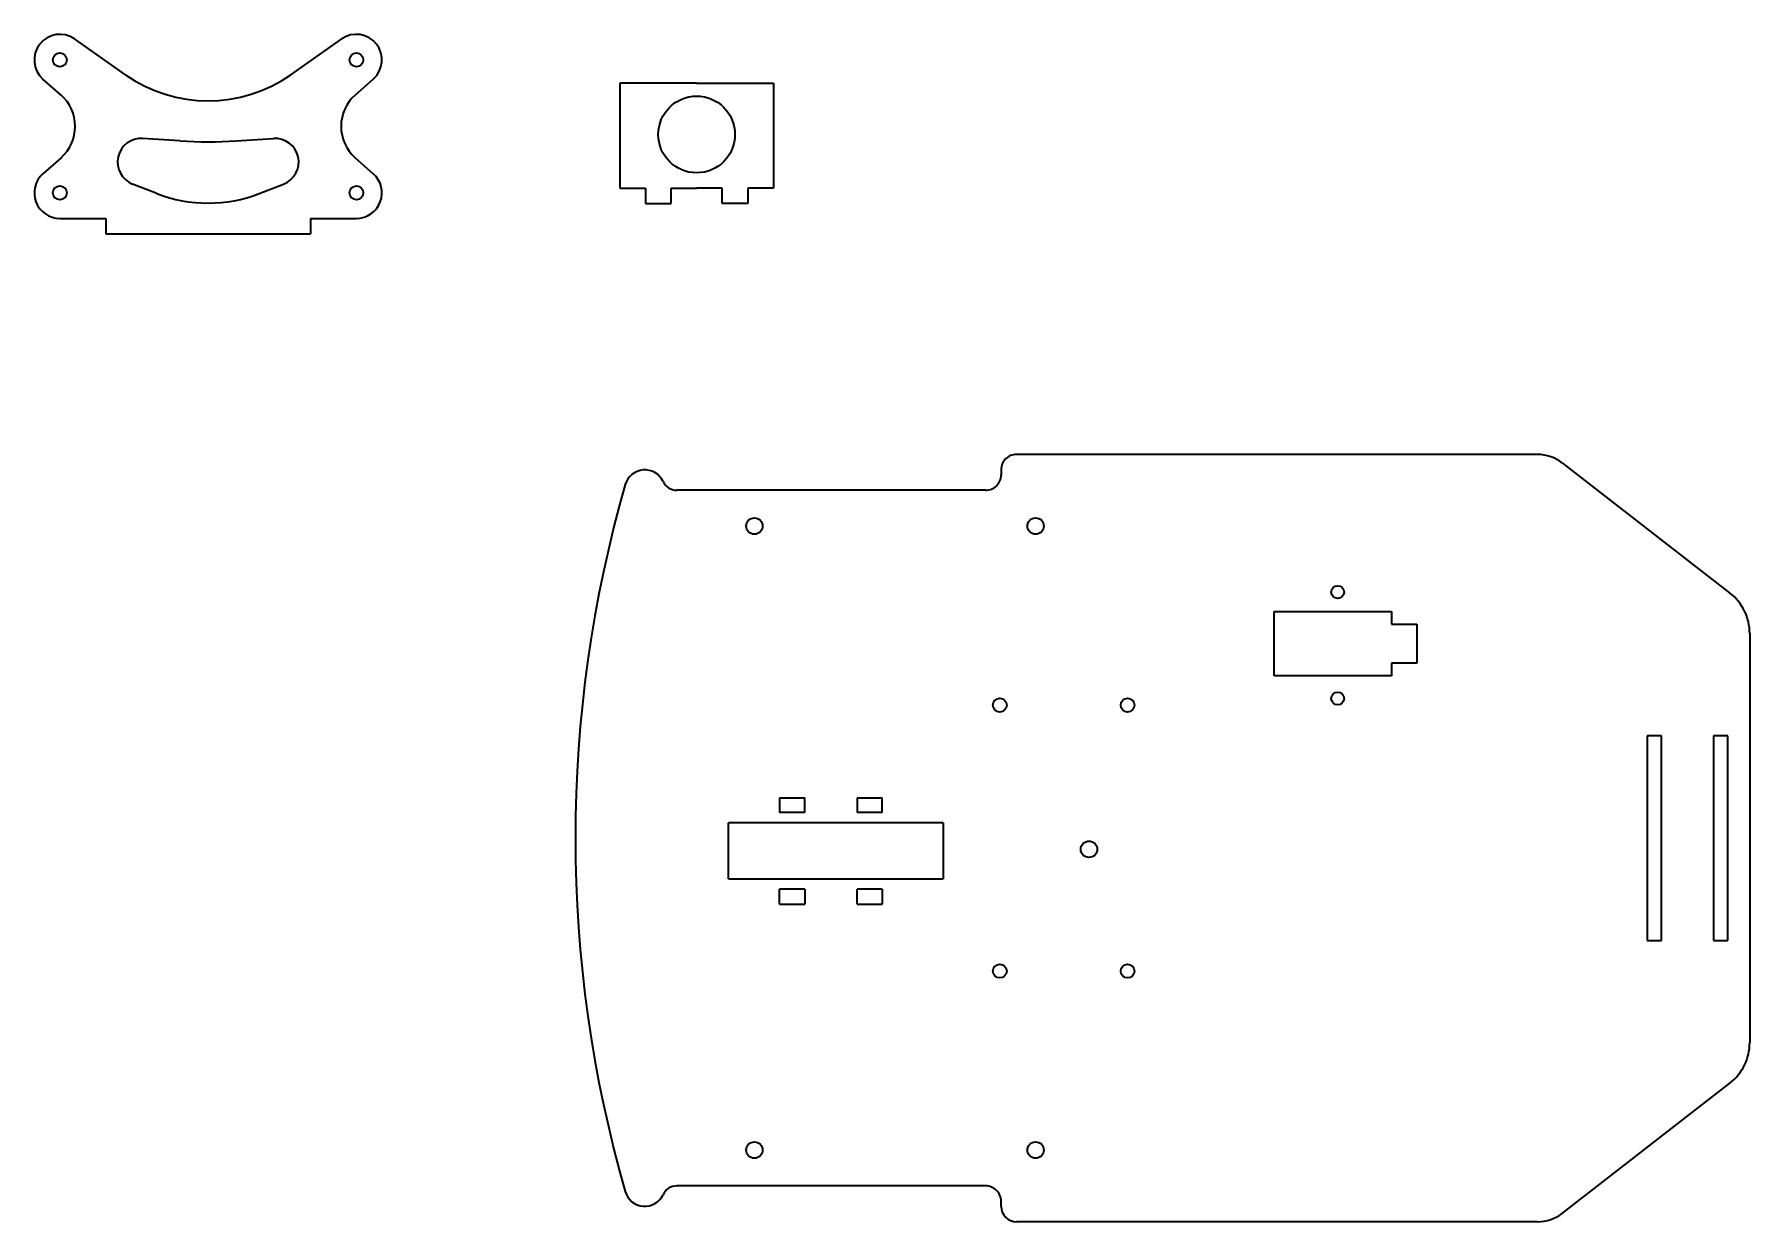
# Model space of a CAD drawing. Extents: x 21 to 357, y 43 to 275.
import ezdxf

# ---------------------------------------------------------------- set-up
doc = ezdxf.new("R2010")
doc.units = 0

msp = doc.modelspace()

# ---------------------------------------------------------------- linework, layer by layer
at = {"color": 7, "lineweight": 35, "ltscale": 0.303876}
msp.add_line((39.140881, 267.241882), (29.191425, 274.224213), dxfattribs=at)
at = {"color": 7, "lineweight": 35, "ltscale": 0.303875}
msp.add_line((71.497574, 267.241882), (81.447021, 274.224213), dxfattribs=at)
at = {"color": 7, "lineweight": 35, "ltscale": 0.118343}
for p, q in [((26.558918, 263.250305), (23.010178, 266.383118)), ((84.079529, 263.250305), (87.628273, 266.383118)), ((26.558918, 251.012665), (23.010178, 247.879852)), ((84.079529, 251.012665), (87.628273, 247.879852))]:
    msp.add_line(p, q, dxfattribs=at)
at = {"color": 7, "lineweight": 35, "ltscale": 0.375}
for q in [(135.870438, 265.552032), (165.870438, 265.552032)]:
    msp.add_line((150.870438, 265.552032), q, dxfattribs=at)
at = {"color": 7, "lineweight": 35}
for p, q in [((135.870438, 265.552032), (135.870438, 245.052032)), ((165.870438, 265.552032), (165.870438, 245.052032)), ((35.319225, 236.131485), (75.319229, 236.131485)), ((315.34201, 192.982468), (213.421417, 192.982468)), ((320.24939, 191.300522), (352.977295, 165.880035)), ((207.421417, 185.982468), (147.004089, 185.982468)), ((263.862366, 162.282349), (286.76239, 162.282318)), ((356.843109, 157.982468), (356.843109, 77.982468)), ((286.76236, 149.682312), (263.862366, 149.682343)), ((336.791992, 137.982468), (336.791992, 97.982468)), ((339.59198, 97.982468), (339.59198, 137.982468)), ((349.791992, 137.982468), (349.791992, 97.982468)), ((352.59198, 97.982468), (352.59198, 137.982468)), ((199.108704, 120.982468), (157.108704, 120.982468)), ((157.108704, 109.982468), (199.108704, 109.982468)), ((320.24939, 44.664417), (352.977295, 70.0849)), ((207.421417, 49.982468), (147.004089, 49.982468)), ((315.34201, 42.982468), (213.421417, 42.982468))]:
    msp.add_line(p, q, dxfattribs=at)
at = {"color": 7, "lineweight": 35, "ltscale": 0.183004}
for p, q in [((49.815411, 254.304398), (42.509678, 254.763901)), ((60.82304, 254.304398), (68.128769, 254.763901))]:
    msp.add_line(p, q, dxfattribs=at)
at = {"color": 7, "lineweight": 35, "ltscale": 0.127759}
for p, q in [((45.3102, 244.010391), (40.547741, 245.863724)), ((65.328247, 244.010391), (70.090714, 245.863724))]:
    msp.add_line(p, q, dxfattribs=at)
at = {"color": 7, "lineweight": 35, "ltscale": 0.125}
for p, q in [((135.870438, 245.052032), (140.870438, 245.052032)), ((145.870438, 245.052032), (150.870438, 245.052032)), ((155.870438, 245.052032), (150.870438, 245.052032)), ((165.870438, 245.052032), (160.870438, 245.052032)), ((140.870438, 242.052032), (145.870438, 242.052032)), ((160.870438, 242.052032), (155.870438, 242.052032)), ((286.76239, 159.782318), (291.76239, 159.782303)), ((291.76236, 152.182312), (286.76236, 152.182312))]:
    msp.add_line(p, q, dxfattribs=at)
at = {"color": 7, "lineweight": 35, "ltscale": 0.075}
for p, q in [((140.870438, 245.052032), (140.870438, 242.052032)), ((145.870438, 242.052032), (145.870438, 245.052032)), ((155.870438, 242.052032), (155.870438, 245.052032)), ((160.870438, 245.052032), (160.870438, 242.052032)), ((35.319225, 239.131485), (35.319225, 236.131485)), ((75.319229, 239.131485), (75.319229, 236.131485))]:
    msp.add_line(p, q, dxfattribs=at)
at = {"color": 7, "lineweight": 35, "ltscale": 0.225}
for p, q in [((26.319225, 239.131485), (35.319225, 239.131485)), ((75.319229, 239.131485), (84.319229, 239.131485))]:
    msp.add_line(p, q, dxfattribs=at)
at = {"color": 7, "lineweight": 35, "ltscale": 0.025}
for p, q in [((210.421417, 189.982468), (210.421417, 188.982468)), ((210.421417, 45.982468), (210.421417, 46.982468))]:
    msp.add_line(p, q, dxfattribs=at)
at = {"color": 7, "lineweight": 35, "ltscale": 0.315}
msp.add_line((263.862366, 149.682343), (263.862366, 162.282349), dxfattribs=at)
at = {"color": 7, "lineweight": 35, "ltscale": 0.0625}
for p, q in [((286.76239, 162.282318), (286.76239, 159.782318)), ((286.76236, 152.182312), (286.76236, 149.682312))]:
    msp.add_line(p, q, dxfattribs=at)
at = {"color": 7, "lineweight": 35, "ltscale": 0.19}
msp.add_line((291.76239, 159.782303), (291.76236, 152.182312), dxfattribs=at)
at = {"color": 7, "lineweight": 35, "ltscale": 0.07}
for p, q in [((339.59198, 137.982468), (336.791992, 137.982468)), ((352.59198, 137.982468), (349.791992, 137.982468)), ((336.791992, 97.982468), (339.59198, 97.982468)), ((349.791992, 97.982468), (352.59198, 97.982468))]:
    msp.add_line(p, q, dxfattribs=at)
at = {"color": 7, "lineweight": 35, "ltscale": 0.0725}
for p, q in [((167.108704, 125.882469), (167.108704, 122.982468)), ((172.008713, 122.982468), (172.008713, 125.882469)), ((182.261703, 125.882469), (182.261703, 122.982468)), ((187.161713, 122.982468), (187.161713, 125.882469)), ((167.108704, 105.082466), (167.108704, 107.982468)), ((172.008713, 107.982468), (172.008713, 105.082466)), ((182.261703, 105.082466), (182.261703, 107.982468)), ((187.161713, 107.982468), (187.161713, 105.082466))]:
    msp.add_line(p, q, dxfattribs=at)
at = {"color": 7, "lineweight": 35, "ltscale": 0.1225}
for p, q in [((167.108704, 125.882469), (172.008713, 125.882469)), ((182.261703, 125.882469), (187.161713, 125.882469)), ((172.008713, 122.982468), (167.108704, 122.982468)), ((187.161713, 122.982468), (182.261703, 122.982468)), ((172.008713, 107.982468), (167.108704, 107.982468)), ((187.161713, 107.982468), (182.261703, 107.982468)), ((167.108704, 105.082466), (172.008713, 105.082466)), ((182.261703, 105.082466), (187.161713, 105.082466))]:
    msp.add_line(p, q, dxfattribs=at)
at = {"color": 7, "lineweight": 35, "ltscale": 0.275}
for p, q in [((157.108704, 109.982468), (157.108704, 120.982468)), ((199.108704, 120.982468), (199.108704, 109.982468))]:
    msp.add_line(p, q, dxfattribs=at)
at = {"color": 7, "lineweight": 35}
for centre, radius in [((26.319225, 270.13147), 1.35), ((84.319229, 270.13147), 1.35), ((150.870438, 255.552032), 7.5), ((26.319225, 244.131485), 1.35), ((84.319229, 244.131485), 1.35), ((162.162201, 178.982468), 1.6), ((217.162201, 178.982468), 1.6), ((276.26239, 166.082321), 1.25), ((210.162354, 143.982422), 1.35), ((235.162354, 143.982391), 1.35), ((276.26236, 145.282318), 1.25), ((227.613708, 115.799469), 1.6), ((210.162277, 91.982422), 1.35), ((235.162277, 91.982384), 1.35), ((162.162201, 56.982468), 1.6), ((217.162201, 56.982468), 1.6)]:
    msp.add_circle(centre, radius, dxfattribs=at)
for centre, radius, start, end in [((26.319225, 270.13147), 5, 54.939555, 228.561984), ((84.319229, 270.13147), 5, 311.438021, 125.06045), ((55.319225, 290.295166), 28.163667, 234.93955, 305.060445), ((21.157232, 257.13147), 8.161992, 311.438021, 48.561979), ((89.481216, 257.13147), 8.161992, 131.438016, 228.561984), ((42.220196, 250.161377), 4.611619, 86.401032, 248.73628), ((55.319225, 341.810242), 87.678763, 266.401034, 273.598968), ((68.418259, 250.161377), 4.611619, 291.263715, 93.598966), ((26.319225, 244.131485), 5, 131.438016, 269.999997), ((84.319229, 244.131485), 5, 269.999997, 48.561979), ((55.319225, 269.730316), 27.598832, 248.73628, 291.263715), ((213.421417, 189.982468), 3, 90.000003, 180.000005), ((315.34201, 184.982468), 8, 52.162756, 90.000003), ((140.711685, 186.016708), 3.956297, 25.235567, 163.947804), ((207.421417, 188.982468), 3, 269.999997, 360), ((377.162201, 117.982468), 250, 163.947804, 196.052196), ((147.004089, 188.982468), 3, 205.235563, 269.999997), ((346.843109, 157.982468), 10, 0, 52.162756), ((346.843109, 77.982468), 10, 307.837244, 360), ((140.711685, 49.948223), 3.956297, 196.052196, 334.764433), ((147.004089, 46.982468), 3, 90.000003, 154.764437), ((207.421417, 46.982468), 3, 0, 90.000003), ((213.421417, 45.982468), 3, 180.000005, 269.999997), ((315.34201, 50.982468), 8, 269.999997, 307.837244)]:
    msp.add_arc(centre, radius, start, end, dxfattribs=at)

doc.saveas('drawing.dxf')
